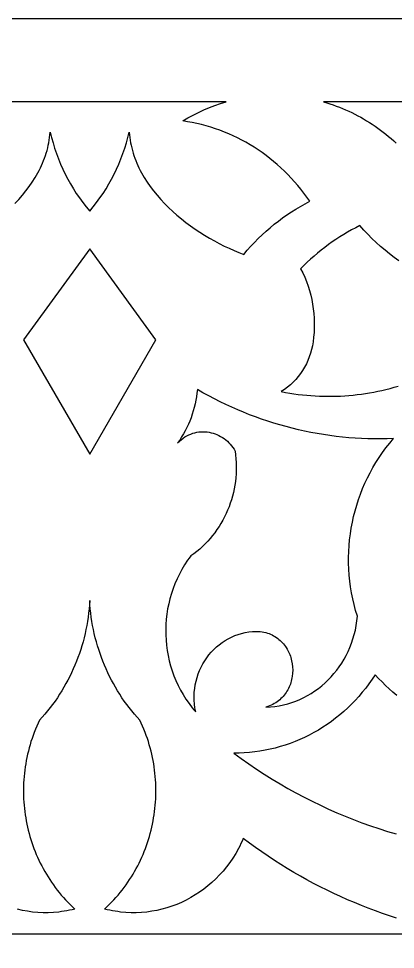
# Model space of a CAD drawing. Extents: x -1429 to -724, y 80 to 630.
# Drawn here: x -1247.9 to -1225.2, y 513.7 to 569.7 of the extents above; entities that cross this region are included whole.
import ezdxf

# ---------------------------------------------------------------- set-up
doc = ezdxf.new("R2010")
doc.units = 0
doc.layers.add('LAYER_1', color=18, linetype='CONTINUOUS')

msp = doc.modelspace()

# ---------------------------------------------------------------- linework, layer by layer
at = {"layer": 'LAYER_1'}
for points in [[(-784.299, 144.673), (-1369.299, 144.673), (-1369.299, 569.673), (-994.512, 569.673), (-784.299, 409.912)], [(-1247.564, 550.367), (-1243.59, 543.506), (-1239.617, 550.367), (-1243.59, 555.844)], [(-1237.14, 547.167), (-1237.17, 546.95), (-1237.207, 546.736), (-1237.251, 546.522), (-1237.302, 546.311), (-1237.36, 546.102), (-1237.424, 545.896), (-1237.496, 545.692), (-1237.574, 545.49), (-1237.658, 545.292), (-1237.749, 545.097), (-1237.847, 544.904), (-1237.951, 544.716), (-1238.062, 544.531), (-1238.178, 544.349), (-1238.301, 544.172), (-1238.196, 544.275), (-1238.088, 544.369), (-1237.977, 544.455), (-1237.864, 544.531), (-1237.748, 544.599), (-1237.63, 544.658), (-1237.51, 544.709), (-1237.389, 544.751), (-1237.267, 544.786), (-1237.144, 544.813), (-1237.021, 544.832), (-1236.897, 544.843), (-1236.774, 544.847), (-1236.651, 544.843), (-1236.528, 544.832), (-1236.407, 544.814), (-1236.287, 544.789), (-1236.168, 544.758), (-1236.052, 544.719), (-1235.937, 544.674), (-1235.825, 544.623), (-1235.716, 544.566), (-1235.61, 544.502), (-1235.508, 544.433), (-1235.409, 544.358), (-1235.314, 544.277), (-1235.224, 544.19), (-1235.138, 544.098), (-1235.057, 544.001), (-1234.982, 543.899), (-1234.911, 543.792), (-1234.847, 543.68), (-1234.817, 543.451), (-1234.796, 543.221), (-1234.782, 542.992), (-1234.776, 542.763), (-1234.778, 542.535), (-1234.788, 542.308), (-1234.806, 542.082), (-1234.831, 541.857), (-1234.864, 541.634), (-1234.904, 541.413), (-1234.951, 541.193), (-1235.006, 540.976), (-1235.068, 540.76), (-1235.137, 540.548), (-1235.214, 540.338), (-1235.297, 540.131), (-1235.387, 539.927), (-1235.484, 539.727), (-1235.587, 539.53), (-1235.698, 539.337), (-1235.815, 539.147), (-1235.938, 538.962), (-1236.068, 538.781), (-1236.204, 538.605), (-1236.346, 538.434), (-1236.495, 538.267), (-1236.649, 538.106), (-1236.81, 537.95), (-1236.977, 537.8), (-1237.149, 537.655), (-1237.327, 537.517), (-1237.511, 537.384), (-1237.609, 537.253), (-1237.703, 537.121), (-1237.882, 536.85), (-1238.047, 536.574), (-1238.2, 536.292), (-1238.339, 536.005), (-1238.466, 535.713), (-1238.579, 535.417), (-1238.679, 535.117), (-1238.767, 534.813), (-1238.841, 534.507), (-1238.902, 534.199), (-1238.95, 533.888), (-1238.986, 533.577), (-1239.008, 533.264), (-1239.018, 532.951), (-1239.014, 532.637), (-1238.998, 532.325), (-1238.969, 532.013), (-1238.927, 531.702), (-1238.872, 531.393), (-1238.804, 531.087), (-1238.723, 530.784), (-1238.63, 530.483), (-1238.524, 530.187), (-1238.405, 529.895), (-1238.273, 529.607), (-1238.128, 529.324), (-1237.971, 529.047), (-1237.801, 528.777), (-1237.619, 528.512), (-1237.423, 528.255), (-1237.321, 528.129), (-1237.215, 528.005), (-1237.26, 528.246), (-1237.291, 528.484), (-1237.308, 528.721), (-1237.311, 528.956), (-1237.301, 529.188), (-1237.278, 529.417), (-1237.243, 529.643), (-1237.195, 529.864), (-1237.136, 530.081), (-1237.065, 530.293), (-1236.984, 530.5), (-1236.891, 530.701), (-1236.788, 530.896), (-1236.675, 531.085), (-1236.553, 531.266), (-1236.421, 531.44), (-1236.28, 531.606), (-1236.13, 531.763), (-1235.973, 531.912), (-1235.807, 532.051), (-1235.634, 532.181), (-1235.454, 532.3), (-1235.266, 532.409), (-1235.073, 532.507), (-1234.873, 532.594), (-1234.667, 532.669), (-1234.456, 532.731), (-1234.24, 532.781), (-1234.019, 532.817), (-1233.794, 532.84), (-1233.564, 532.848), (-1233.332, 532.842), (-1233.221, 532.825), (-1233.113, 532.804), (-1233.009, 532.778), (-1232.907, 532.748), (-1232.809, 532.713), (-1232.714, 532.675), (-1232.623, 532.632), (-1232.534, 532.586), (-1232.449, 532.536), (-1232.366, 532.483), (-1232.287, 532.427), (-1232.212, 532.367), (-1232.139, 532.304), (-1232.07, 532.238), (-1232.004, 532.17), (-1231.942, 532.099), (-1231.882, 532.025), (-1231.826, 531.949), (-1231.773, 531.871), (-1231.724, 531.79), (-1231.678, 531.708), (-1231.635, 531.624), (-1231.596, 531.538), (-1231.56, 531.451), (-1231.527, 531.362), (-1231.498, 531.272), (-1231.449, 531.089), (-1231.414, 530.902), (-1231.393, 530.714), (-1231.386, 530.524), (-1231.393, 530.334), (-1231.413, 530.145), (-1231.429, 530.051), (-1231.448, 529.958), (-1231.471, 529.866), (-1231.497, 529.775), (-1231.527, 529.685), (-1231.56, 529.596), (-1231.597, 529.508), (-1231.637, 529.422), (-1231.682, 529.338), (-1231.729, 529.256), (-1231.781, 529.175), (-1231.835, 529.097), (-1231.894, 529.02), (-1231.956, 528.946), (-1232.022, 528.875), (-1232.092, 528.806), (-1232.165, 528.74), (-1232.242, 528.677), (-1232.323, 528.617), (-1232.407, 528.56), (-1232.495, 528.507), (-1232.587, 528.457), (-1232.683, 528.41), (-1232.782, 528.367), (-1232.885, 528.328), (-1232.992, 528.294), (-1232.723, 528.309), (-1232.457, 528.337), (-1232.195, 528.378), (-1231.937, 528.432), (-1231.683, 528.497), (-1231.434, 528.574), (-1231.19, 528.663), (-1230.95, 528.763), (-1230.716, 528.873), (-1230.488, 528.994), (-1230.266, 529.126), (-1230.05, 529.267), (-1229.84, 529.419), (-1229.638, 529.58), (-1229.442, 529.749), (-1229.254, 529.928), (-1229.074, 530.115), (-1228.902, 530.311), (-1228.738, 530.515), (-1228.582, 530.726), (-1228.436, 530.945), (-1228.299, 531.17), (-1228.171, 531.403), (-1228.053, 531.642), (-1227.945, 531.888), (-1227.847, 532.139), (-1227.76, 532.396), (-1227.684, 532.659), (-1227.619, 532.926), (-1227.566, 533.199), (-1227.524, 533.476), (-1227.495, 533.757), (-1227.6, 534.106), (-1227.693, 534.456), (-1227.775, 534.809), (-1227.844, 535.162), (-1227.903, 535.517), (-1227.95, 535.872), (-1227.985, 536.228), (-1228.009, 536.585), (-1228.022, 536.941), (-1228.023, 537.296), (-1228.014, 537.651), (-1227.993, 538.005), (-1227.961, 538.358), (-1227.918, 538.709), (-1227.864, 539.059), (-1227.799, 539.406), (-1227.723, 539.751), (-1227.636, 540.093), (-1227.539, 540.432), (-1227.431, 540.767), (-1227.312, 541.099), (-1227.183, 541.428), (-1227.043, 541.752), (-1226.893, 542.071), (-1226.733, 542.386), (-1226.562, 542.696), (-1226.381, 543), (-1226.19, 543.299), (-1225.988, 543.592), (-1225.777, 543.878), (-1225.555, 544.158), (-1225.323, 544.431), (-1225.709, 544.419), (-1226.094, 544.413), (-1226.479, 544.415), (-1226.864, 544.423), (-1227.248, 544.438), (-1227.631, 544.461), (-1228.014, 544.49), (-1228.396, 544.525), (-1228.777, 544.568), (-1229.157, 544.618), (-1229.536, 544.674), (-1229.914, 544.737), (-1230.291, 544.807), (-1230.667, 544.883), (-1231.041, 544.966), (-1231.414, 545.056), (-1231.785, 545.153), (-1232.154, 545.256), (-1232.522, 545.365), (-1232.889, 545.482), (-1233.253, 545.605), (-1233.616, 545.734), (-1233.976, 545.87), (-1234.334, 546.013), (-1234.691, 546.162), (-1235.045, 546.317), (-1235.396, 546.479), (-1235.745, 546.647), (-1236.092, 546.822), (-1236.436, 547.003), (-1236.778, 547.191), (-1237.117, 547.385)]]:
    msp.add_lwpolyline(points, close=True, dxfattribs=at)
for points in [[(-1248.091, 558.555), (-1247.859, 558.802), (-1247.638, 559.055), (-1247.427, 559.314), (-1247.227, 559.579), (-1247.039, 559.851), (-1246.864, 560.128), (-1246.781, 560.269), (-1246.702, 560.411), (-1246.626, 560.554), (-1246.554, 560.699), (-1246.485, 560.845), (-1246.42, 560.993), (-1246.359, 561.142), (-1246.302, 561.292), (-1246.249, 561.443), (-1246.2, 561.596), (-1246.155, 561.749), (-1246.115, 561.904), (-1246.079, 562.06), (-1246.047, 562.218), (-1246.019, 562.376), (-1245.997, 562.536), (-1245.979, 562.696), (-1245.966, 562.858), (-1245.885, 562.529), (-1245.795, 562.202), (-1245.696, 561.88), (-1245.587, 561.561), (-1245.469, 561.246), (-1245.342, 560.936), (-1245.205, 560.629), (-1245.06, 560.328), (-1244.906, 560.031), (-1244.744, 559.739), (-1244.572, 559.453), (-1244.393, 559.172), (-1244.205, 558.897), (-1244.008, 558.628), (-1243.804, 558.365), (-1243.59, 558.108), (-1243.377, 558.365), (-1243.172, 558.628), (-1242.976, 558.897), (-1242.788, 559.172), (-1242.608, 559.453), (-1242.437, 559.739), (-1242.274, 560.031), (-1242.12, 560.328), (-1241.975, 560.629), (-1241.839, 560.936), (-1241.712, 561.246), (-1241.594, 561.561), (-1241.485, 561.88), (-1241.385, 562.202), (-1241.295, 562.529), (-1241.215, 562.858), (-1241.202, 562.696), (-1241.184, 562.536), (-1241.161, 562.376), (-1241.134, 562.218), (-1241.102, 562.06), (-1241.066, 561.904), (-1241.025, 561.749), (-1240.98, 561.596), (-1240.931, 561.443), (-1240.878, 561.292), (-1240.821, 561.142), (-1240.76, 560.993), (-1240.695, 560.845), (-1240.627, 560.699), (-1240.554, 560.554), (-1240.479, 560.411), (-1240.399, 560.269), (-1240.316, 560.128), (-1240.141, 559.851), (-1239.953, 559.579), (-1239.754, 559.314), (-1239.543, 559.055), (-1239.321, 558.802), (-1239.09, 558.555), (-1238.849, 558.315), (-1238.601, 558.082), (-1238.344, 557.856), (-1238.08, 557.636), (-1237.81, 557.424), (-1237.535, 557.22), (-1237.254, 557.023), (-1236.969, 556.834), (-1236.68, 556.652), (-1236.389, 556.479), (-1236.095, 556.313), (-1235.8, 556.157), (-1235.503, 556.008), (-1235.207, 555.869), (-1234.911, 555.738), (-1234.617, 555.616), (-1234.324, 555.503), (-1234.115, 555.751), (-1233.901, 555.992), (-1233.681, 556.228), (-1233.455, 556.457), (-1233.224, 556.68), (-1232.988, 556.897), (-1232.746, 557.108), (-1232.5, 557.311), (-1232.248, 557.508), (-1231.992, 557.699), (-1231.732, 557.882), (-1231.466, 558.059), (-1231.197, 558.228), (-1230.923, 558.391), (-1230.645, 558.546), (-1230.363, 558.694), (-1230.534, 558.94), (-1230.71, 559.181), (-1230.892, 559.416), (-1231.08, 559.646), (-1231.272, 559.87), (-1231.47, 560.089), (-1231.672, 560.302), (-1231.88, 560.509), (-1232.092, 560.71), (-1232.309, 560.905), (-1232.53, 561.094), (-1232.755, 561.276), (-1232.985, 561.453), (-1233.219, 561.623), (-1233.457, 561.787), (-1233.699, 561.944), (-1233.944, 562.095), (-1234.194, 562.239), (-1234.446, 562.377), (-1234.702, 562.508), (-1234.962, 562.632), (-1235.224, 562.749), (-1235.49, 562.859), (-1235.758, 562.962), (-1236.029, 563.057), (-1236.303, 563.146), (-1236.579, 563.227), (-1236.858, 563.301), (-1237.139, 563.367), (-1237.422, 563.426), (-1237.708, 563.477), (-1237.995, 563.521), (-1237.683, 563.704), (-1237.367, 563.877), (-1237.046, 564.038), (-1236.72, 564.188), (-1236.391, 564.326), (-1236.058, 564.453), (-1235.721, 564.569), (-1235.382, 564.673), (-1251.799, 564.673)], [(-1212.749, 564.673), (-1229.528, 564.673), (-1229.335, 564.615), (-1229.143, 564.554), (-1228.952, 564.489), (-1228.762, 564.42), (-1228.574, 564.347), (-1228.387, 564.271), (-1228.202, 564.192), (-1228.017, 564.109), (-1227.835, 564.023), (-1227.654, 563.933), (-1227.475, 563.839), (-1227.297, 563.743), (-1227.121, 563.642), (-1226.946, 563.539), (-1226.774, 563.432), (-1226.603, 563.322), (-1226.434, 563.208), (-1226.267, 563.092), (-1226.102, 562.972), (-1225.939, 562.848), (-1225.778, 562.722), (-1225.619, 562.592), (-1225.463, 562.46), (-1225.308, 562.324), (-1225.156, 562.185)], [(-1225.005, 555.119), (-1225.287, 555.323), (-1225.563, 555.535), (-1225.835, 555.754), (-1226.102, 555.982), (-1226.364, 556.217), (-1226.62, 556.459), (-1226.87, 556.71), (-1227.115, 556.967), (-1227.354, 557.232), (-1227.599, 557.108), (-1227.842, 556.978), (-1228.081, 556.843), (-1228.318, 556.703), (-1228.551, 556.558), (-1228.782, 556.408), (-1229.01, 556.253), (-1229.234, 556.093), (-1229.455, 555.928), (-1229.673, 555.758), (-1229.888, 555.584), (-1230.099, 555.405), (-1230.306, 555.221), (-1230.51, 555.032), (-1230.711, 554.839), (-1230.907, 554.641), (-1230.78, 554.388), (-1230.663, 554.131), (-1230.557, 553.87), (-1230.462, 553.604), (-1230.377, 553.335), (-1230.302, 553.063), (-1230.239, 552.789), (-1230.186, 552.512), (-1230.145, 552.232), (-1230.114, 551.952), (-1230.094, 551.669), (-1230.086, 551.386), (-1230.088, 551.103), (-1230.102, 550.819), (-1230.127, 550.535), (-1230.163, 550.251), (-1230.2, 550.019), (-1230.25, 549.79), (-1230.311, 549.566), (-1230.385, 549.346), (-1230.469, 549.132), (-1230.565, 548.924), (-1230.672, 548.722), (-1230.789, 548.526), (-1230.917, 548.338), (-1231.054, 548.158), (-1231.201, 547.986), (-1231.357, 547.822), (-1231.523, 547.668), (-1231.697, 547.523), (-1231.88, 547.388), (-1232.071, 547.263), (-1231.816, 547.214), (-1231.561, 547.169), (-1231.307, 547.129), (-1231.052, 547.094), (-1230.797, 547.063), (-1230.542, 547.037), (-1230.288, 547.015), (-1230.033, 546.998), (-1229.779, 546.986), (-1229.525, 546.978), (-1229.271, 546.975), (-1229.017, 546.976), (-1228.764, 546.982), (-1228.512, 546.992), (-1228.26, 547.007), (-1228.008, 547.026), (-1227.757, 547.049), (-1227.507, 547.077), (-1227.257, 547.109), (-1227.009, 547.146), (-1226.761, 547.187), (-1226.513, 547.232), (-1226.267, 547.281), (-1226.022, 547.335), (-1225.778, 547.393), (-1225.534, 547.455), (-1225.292, 547.522), (-1225.051, 547.592)], [(-1225.139, 515.622), (-1225.566, 515.76), (-1225.992, 515.905), (-1226.416, 516.056), (-1226.838, 516.214), (-1227.257, 516.378), (-1227.674, 516.549), (-1228.089, 516.726), (-1228.502, 516.909), (-1228.912, 517.099), (-1229.319, 517.295), (-1229.724, 517.498), (-1230.126, 517.706), (-1230.526, 517.921), (-1230.923, 518.142), (-1231.317, 518.369), (-1231.708, 518.603), (-1232.095, 518.843), (-1232.48, 519.088), (-1232.862, 519.34), (-1233.24, 519.598), (-1233.616, 519.862), (-1233.988, 520.132), (-1234.356, 520.408), (-1234.425, 520.252), (-1234.497, 520.099), (-1234.572, 519.948), (-1234.65, 519.8), (-1234.813, 519.51), (-1234.988, 519.229), (-1235.174, 518.959), (-1235.369, 518.699), (-1235.574, 518.449), (-1235.789, 518.21), (-1236.012, 517.982), (-1236.244, 517.764), (-1236.485, 517.558), (-1236.732, 517.363), (-1236.988, 517.179), (-1237.25, 517.008), (-1237.518, 516.848), (-1237.793, 516.701), (-1238.073, 516.566), (-1238.359, 516.443), (-1238.65, 516.334), (-1238.945, 516.237), (-1239.244, 516.153), (-1239.547, 516.083), (-1239.854, 516.027), (-1240.163, 515.984), (-1240.474, 515.956), (-1240.788, 515.941), (-1241.104, 515.941), (-1241.421, 515.956), (-1241.739, 515.985), (-1241.898, 516.006), (-1242.057, 516.03), (-1242.216, 516.058), (-1242.375, 516.09), (-1242.534, 516.125), (-1242.693, 516.165), (-1242.55, 516.299), (-1242.409, 516.435), (-1242.272, 516.574), (-1242.139, 516.716), (-1242.008, 516.86), (-1241.881, 517.006), (-1241.757, 517.155), (-1241.637, 517.306), (-1241.52, 517.46), (-1241.406, 517.615), (-1241.296, 517.773), (-1241.189, 517.932), (-1241.085, 518.094), (-1240.985, 518.257), (-1240.888, 518.422), (-1240.795, 518.59), (-1240.705, 518.758), (-1240.619, 518.929), (-1240.536, 519.101), (-1240.456, 519.275), (-1240.38, 519.45), (-1240.308, 519.626), (-1240.239, 519.804), (-1240.173, 519.983), (-1240.111, 520.164), (-1240.053, 520.345), (-1239.998, 520.528), (-1239.946, 520.712), (-1239.899, 520.897), (-1239.855, 521.082), (-1239.814, 521.269), (-1239.777, 521.456), (-1239.744, 521.644), (-1239.714, 521.833), (-1239.688, 522.023), (-1239.666, 522.213), (-1239.647, 522.403), (-1239.632, 522.594), (-1239.621, 522.785), (-1239.613, 522.977), (-1239.609, 523.169), (-1239.609, 523.361), (-1239.613, 523.553), (-1239.62, 523.746), (-1239.631, 523.938), (-1239.646, 524.13), (-1239.665, 524.322), (-1239.687, 524.514), (-1239.713, 524.706), (-1239.743, 524.897), (-1239.777, 525.089), (-1239.815, 525.279), (-1239.857, 525.469), (-1239.902, 525.659), (-1239.951, 525.848), (-1240.005, 526.037), (-1240.062, 526.224), (-1240.123, 526.411), (-1240.188, 526.597), (-1240.257, 526.782), (-1240.329, 526.967), (-1240.406, 527.15), (-1240.487, 527.332), (-1240.572, 527.513), (-1240.739, 527.696), (-1240.901, 527.882), (-1241.059, 528.072), (-1241.213, 528.266), (-1241.363, 528.463), (-1241.508, 528.663), (-1241.648, 528.866), (-1241.784, 529.072), (-1241.916, 529.281), (-1242.042, 529.493), (-1242.164, 529.708), (-1242.282, 529.925), (-1242.395, 530.145), (-1242.503, 530.368), (-1242.606, 530.593), (-1242.704, 530.82), (-1242.797, 531.05), (-1242.886, 531.282), (-1242.969, 531.515), (-1243.048, 531.751), (-1243.122, 531.989), (-1243.19, 532.229), (-1243.254, 532.47), (-1243.312, 532.713), (-1243.365, 532.957), (-1243.413, 533.203), (-1243.456, 533.45), (-1243.493, 533.699), (-1243.525, 533.949), (-1243.552, 534.2), (-1243.573, 534.452), (-1243.59, 534.705), (-1243.607, 534.452), (-1243.629, 534.2), (-1243.655, 533.949), (-1243.687, 533.699), (-1243.725, 533.45), (-1243.768, 533.203), (-1243.815, 532.957), (-1243.869, 532.713), (-1243.927, 532.47), (-1243.99, 532.229), (-1244.059, 531.989), (-1244.132, 531.751), (-1244.211, 531.515), (-1244.295, 531.282), (-1244.383, 531.05), (-1244.476, 530.82), (-1244.575, 530.593), (-1244.678, 530.368), (-1244.786, 530.145), (-1244.899, 529.925), (-1245.016, 529.708), (-1245.138, 529.493), (-1245.265, 529.281), (-1245.396, 529.072), (-1245.532, 528.866), (-1245.673, 528.663), (-1245.818, 528.463), (-1245.967, 528.266), (-1246.121, 528.072), (-1246.279, 527.882), (-1246.442, 527.696), (-1246.609, 527.513), (-1246.694, 527.332), (-1246.774, 527.15), (-1246.851, 526.967), (-1246.924, 526.782), (-1246.993, 526.597), (-1247.058, 526.411), (-1247.119, 526.224), (-1247.176, 526.037), (-1247.229, 525.848), (-1247.278, 525.659), (-1247.324, 525.469), (-1247.365, 525.279), (-1247.403, 525.089), (-1247.437, 524.897), (-1247.467, 524.706), (-1247.493, 524.514), (-1247.516, 524.322), (-1247.534, 524.13), (-1247.549, 523.938), (-1247.56, 523.746), (-1247.568, 523.553), (-1247.571, 523.361), (-1247.571, 523.169), (-1247.567, 522.977), (-1247.56, 522.785), (-1247.548, 522.594), (-1247.533, 522.403), (-1247.515, 522.213), (-1247.492, 522.023), (-1247.466, 521.833), (-1247.437, 521.644), (-1247.403, 521.456), (-1247.366, 521.269), (-1247.326, 521.082), (-1247.282, 520.897), (-1247.234, 520.712), (-1247.183, 520.528), (-1247.128, 520.345), (-1247.069, 520.164), (-1247.007, 519.983), (-1246.942, 519.804), (-1246.873, 519.626), (-1246.8, 519.45), (-1246.724, 519.275), (-1246.645, 519.101), (-1246.562, 518.929), (-1246.475, 518.758), (-1246.386, 518.59), (-1246.292, 518.422), (-1246.195, 518.257), (-1246.095, 518.094), (-1245.992, 517.932), (-1245.885, 517.773), (-1245.774, 517.615), (-1245.661, 517.46), (-1245.543, 517.306), (-1245.423, 517.155), (-1245.299, 517.006), (-1245.172, 516.86), (-1245.042, 516.716), (-1244.908, 516.574), (-1244.771, 516.435), (-1244.631, 516.299), (-1244.487, 516.165), (-1244.646, 516.125), (-1244.805, 516.09), (-1244.964, 516.058), (-1245.124, 516.03), (-1245.283, 516.006), (-1245.442, 515.985), (-1245.76, 515.956), (-1246.077, 515.941), (-1246.392, 515.941), (-1246.706, 515.956), (-1247.018, 515.984), (-1247.327, 516.027), (-1247.633, 516.083), (-1247.936, 516.153)], [(-1225.13, 529.004), (-1225.356, 529.199), (-1225.579, 529.399), (-1225.797, 529.603), (-1226.013, 529.813), (-1226.224, 530.027), (-1226.431, 530.247), (-1226.613, 529.971), (-1226.802, 529.703), (-1226.998, 529.442), (-1227.201, 529.189), (-1227.411, 528.943), (-1227.628, 528.704), (-1227.851, 528.474), (-1228.08, 528.251), (-1228.315, 528.036), (-1228.556, 527.829), (-1228.803, 527.63), (-1229.055, 527.44), (-1229.313, 527.258), (-1229.575, 527.084), (-1229.842, 526.919), (-1230.114, 526.763), (-1230.39, 526.615), (-1230.671, 526.477), (-1230.956, 526.347), (-1231.244, 526.227), (-1231.536, 526.116), (-1231.832, 526.014), (-1232.13, 525.922), (-1232.432, 525.84), (-1232.737, 525.767), (-1233.044, 525.704), (-1233.354, 525.651), (-1233.666, 525.608), (-1233.98, 525.575), (-1234.296, 525.552), (-1234.613, 525.54), (-1234.932, 525.538), (-1234.478, 525.206), (-1234.02, 524.883), (-1233.558, 524.569), (-1233.092, 524.265), (-1232.621, 523.97), (-1232.147, 523.685), (-1231.669, 523.409), (-1231.188, 523.142), (-1230.703, 522.885), (-1230.214, 522.637), (-1229.723, 522.399), (-1229.228, 522.17), (-1228.73, 521.951), (-1228.229, 521.741), (-1227.726, 521.54), (-1227.22, 521.349), (-1226.711, 521.167), (-1226.2, 520.995), (-1225.687, 520.833), (-1225.171, 520.679)], [(-1265.97, 514.673), (-1243.59, 514.673), (-1221.21, 514.673)]]:
    msp.add_lwpolyline(points, dxfattribs=at)

doc.saveas('drawing.dxf')
